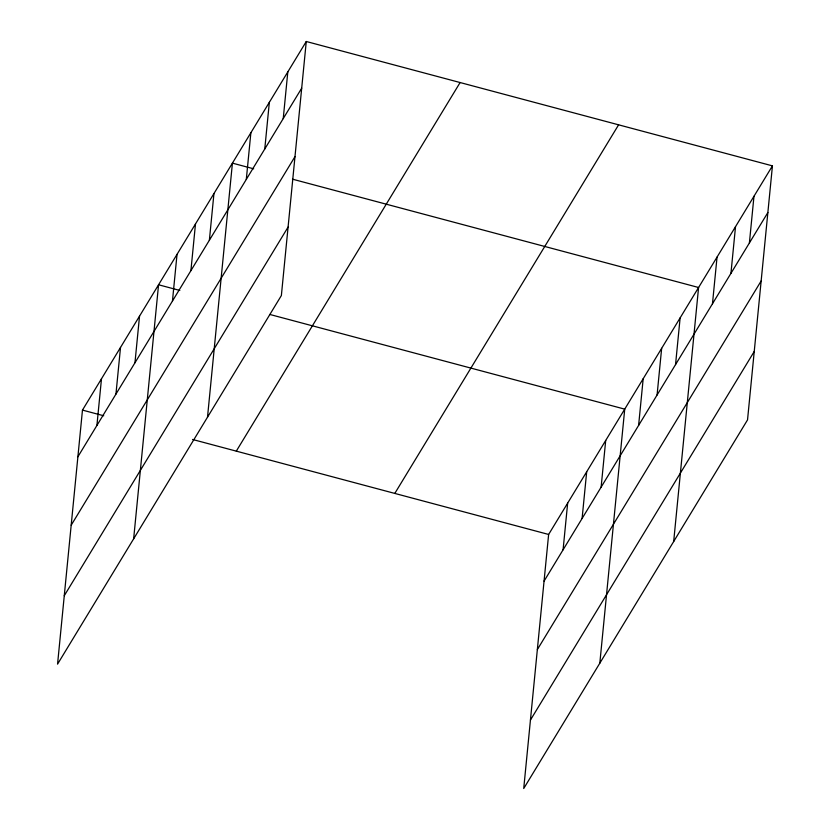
<?xml version="1.0" encoding="UTF-8"?>
<svg xmlns="http://www.w3.org/2000/svg" width="830" height="830" viewBox="0 0 830 830"><rect width="100%" height="100%" fill="white"/><g stroke="black" fill="none" stroke-linecap="round" stroke-linejoin="round"><path stroke-width="1.25" d="M306.27 41.5L82.471 410.103L57.561 664.135L281.37 295.542L306.27 41.5L772.44 165.865L747.529 419.897L523.73 788.5L548.63 534.458L772.44 165.865M96.913 425.437L101.488 378.771M115.941 394.115L120.516 347.438M134.958 362.783L139.533 316.106M133.651 538.815L158.561 284.773L179.82 290.448M172.453 301.041L177.029 254.364M190.91 270.632L195.486 223.955M209.378 240.223L213.953 193.546M207.51 417.179L232.421 163.137L253.679 168.812M246.303 179.405L250.878 132.727M264.77 148.995L269.345 102.318M283.238 118.586L287.813 71.909M563.082 549.802L567.658 503.125M582.1 518.47L586.686 471.803M601.128 487.148L605.703 440.471M599.82 663.18L624.731 409.138L269.875 314.466M638.612 425.406L643.188 378.729M657.08 394.997L661.655 348.32M675.547 364.588L680.123 317.911M673.68 541.544L698.58 287.502L292.451 179.156M712.472 303.77L717.047 257.093M730.94 273.361L735.515 226.683M749.397 242.951L753.972 196.274M77.895 456.77L301.695 88.177M71.183 525.203L294.992 156.611M64.273 595.712L288.072 227.109M236.301 451.136L460.111 82.544M394.8 493.425L618.609 124.822M544.055 581.135L767.864 212.542M537.352 649.568L761.152 280.965M530.432 720.067L754.242 351.474M82.471 410.103L103.729 415.768M192.529 439.464L548.63 534.458"/></g></svg>
